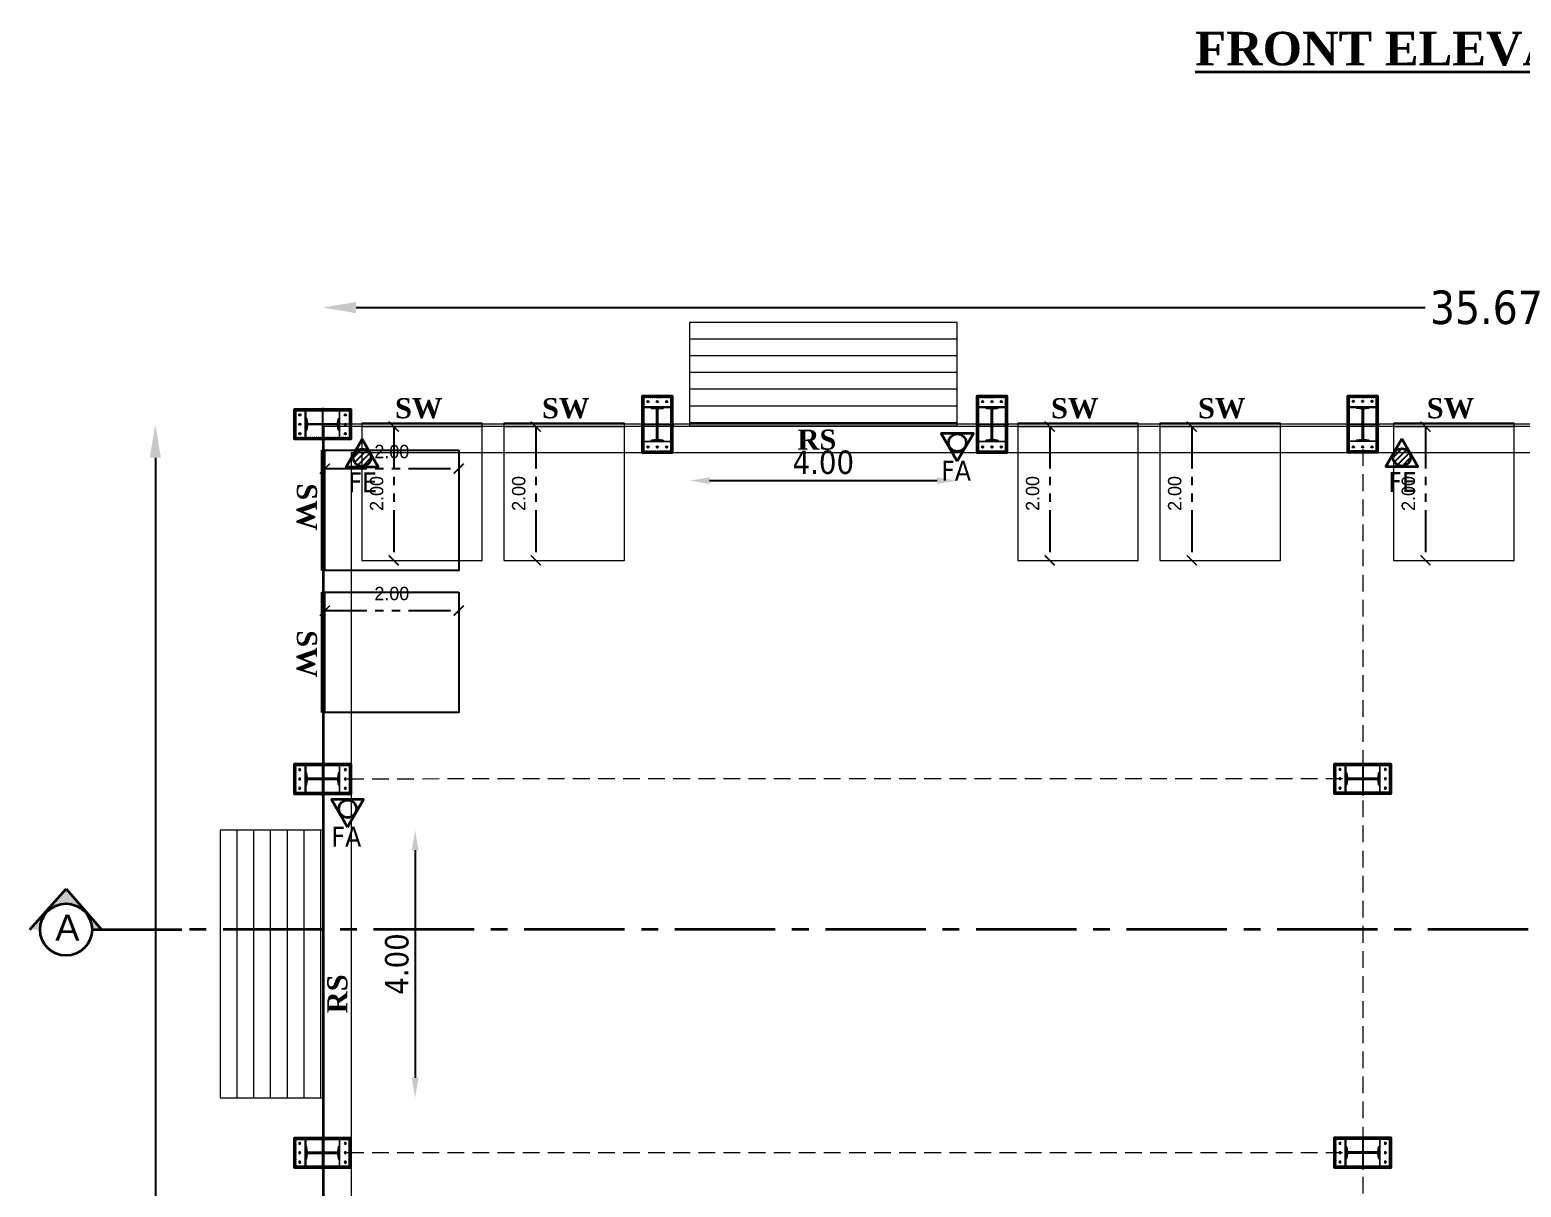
# Model space of a CAD drawing. Header units: metres. Extents: x -44 to 239, y -4 to 219.
# Drawn here: x 81.86 to 104.14, y 165.74 to 183.04 of the extents above; entities that cross this region are included whole.
import ezdxf

# ---------------------------------------------------------------- set-up
doc = ezdxf.new("R2010")
doc.units = ezdxf.units.M
doc.header["$MEASUREMENT"] = 0
for name, pattern in [('001- GROUND FLOOR PLAN$0$HIDDEN', [0.375, 0.25, -0.125]), ('CENTER', [2, 1.25, -0.25, 0.25, -0.25]), ('CENTER2', [1.125, 0.75, -0.125, 0.125, -0.125]), ('DASHDOT', [1, 0.5, -0.25, 0, -0.25]), ('PHANTOM2', [1.25, 0.625, -0.125, 0.125, -0.125, 0.125, -0.125])]:
    doc.linetypes.add(name, pattern=pattern)
for name, color, linetype in [('0 @ 1', 7, 'Continuous'), ('BLK_1_FLR_0_BLT_UP_AREA', 49, 'Continuous'), ('BLK_1_FLR_0_CARPET_AREA', 49, 'Continuous'), ('BLK_1_FLR_0_EXIT_WIDTH_DOOR', 232, 'Continuous'), ('BLK_1_FLR_0_EXIT_WIDTH_DOOR @ 1', 232, 'Continuous'), ('BLK_1_FLR_0_ROOM_1', 232, 'Continuous'), ('BLK_1_FLR_0_ROOM_1_LIGHT_VENTILATION_59', 232, 'Continuous'), ('BLK_1_FLR_0_ROOM_1_LIGHT_VENTILATION_60', 232, 'Continuous'), ('BOLT', 2, 'Continuous'), ('GRID', 8, 'DASHDOT'), ('S-_BEAM----_E-', 3, 'Continuous'), ('SLAB', 11, 'Continuous'), ('wall', 125, 'Continuous')]:
    doc.layers.add(name, color=color, linetype=linetype)
for name, color, linetype, lineweight in [('BLK_1_FLR_0_ROOM_1_LIGHT_VENTILATION_1', 232, 'Continuous', 0), ('BLK_1_FLR_0_ROOM_1_LIGHT_VENTILATION_2', 232, 'Continuous', 0), ('BLK_1_FLR_0_ROOM_1_LIGHT_VENTILATION_3', 232, 'Continuous', 0), ('BLK_1_FLR_0_ROOM_1_LIGHT_VENTILATION_4', 232, 'Continuous', 0), ('BLK_1_FLR_0_ROOM_1_LIGHT_VENTILATION_5', 232, 'Continuous', 0), ('HATCH', 2, 'Continuous', 5), ('Title Block BORDER 1', 1, 'Continuous', 20)]:
    doc.layers.add(name, color=color, linetype=linetype, lineweight=lineweight)
doc.styles.add('CODE', font='tahoma.ttf')
doc.styles.add('grk', font='romantic.ttf')
doc.styles.get("Standard").update_dxf_attribs({"font": 'arial.ttf'})
doc.styles.add('USA TEXT', font='GOTHIC.TTF')
doc.dimstyles.new('1-100-ED', dxfattribs={"dimtxt": 0.2, "dimasz": 0.15, "dimexe": 0.18, "dimexo": 0.0625, "dimgap": 0.15, "dimtad": 1, "dimzin": 0, "dimdsep": 46, "dimtxsty": 'USA TEXT', "dimblk": 'ARCHTICK', "dimcen": 0.1, "dimse1": 1, "dimse2": 1, "dimclrd": 256, "dimclrt": 256, "dimadec": 0, "dimazin": 0, "dimtfac": 1, "dimtofl": 0, "dimtmove": 0, "dimatfit": 3, "dimldrblk": 'ARCHTICK', "dimfxl": 0, "dimtolj": 1, "dimtzin": 0, "dimarcsym": 0})
doc.dimstyles.new('OUTER', dxfattribs={"dimscale": 0, "dimtxt": 0.35, "dimasz": 0.3, "dimexe": 0.18, "dimexo": 0.0625, "dimgap": 0.09, "dimtad": 1, "dimzin": 0, "dimdsep": 46, "dimtxsty": 'CODE', "dimcen": 0.09, "dimse1": 1, "dimse2": 1, "dimclrd": 256, "dimclrt": 1, "dimadec": 0, "dimazin": 0, "dimtfac": 1, "dimtofl": 0, "dimtmove": 2, "dimatfit": 3, "dimfxl": 0, "dimtolj": 1, "dimtzin": 0, "dimarcsym": 0})
pattern_1 = [(45, (-62.51654, 144.37139), (-0.044194174, 0.044194174), [])]
pattern_2 = [(45, (-46.98118, 144.37663), (-0.044194174, 0.044194174), [])]

# ---------------------------------------------------------------- blocks, each defined once
blk = doc.blocks.new('*D1122')
at = {"lineweight": -2, "ltscale": 2}
for p, q in [((86.731, 178.884), (102.703, 178.884)), ((121.401, 178.884), (104.535, 178.884))]:
    blk.add_line(p, q, dxfattribs=at)
at = {"ltscale": 2}
for points in [[(86.731, 178.968), (86.731, 178.801), (86.231, 178.884)], [(121.401, 178.968), (121.401, 178.801), (121.901, 178.884)]]:
    blk.add_solid(points, dxfattribs=at)
at = {"layer": 'Defpoints', "color": 0, "ltscale": 2}
for p in [(121.901, 178.884), (86.231, 177.14), (121.901, 177.14)]:
    blk.add_point(p, dxfattribs=at)
at = {"color": 1, "lineweight": 20, "ltscale": 2, "insert": (103.619, 178.884), "char_height": 0.5, "attachment_point": 5, "style": 'CODE'}
blk.add_mtext('\\A1;35.67', dxfattribs=at)
blk = doc.blocks.new('*D1123')
at = {"lineweight": -2, "ltscale": 2}
for p, q in [((83.732, 176.64), (83.732, 148.103)), ((83.732, 103.86), (83.732, 146.271))]:
    blk.add_line(p, q, dxfattribs=at)
at = {"ltscale": 2}
for points in [[(83.649, 176.64), (83.815, 176.64), (83.732, 177.14)], [(83.649, 103.86), (83.815, 103.86), (83.732, 103.36)]]:
    blk.add_solid(points, dxfattribs=at)
at = {"layer": 'Defpoints', "color": 0, "ltscale": 2}
for p in [(86.231, 177.14), (83.732, 103.36), (86.222, 103.36)]:
    blk.add_point(p, dxfattribs=at)
at = {"color": 1, "lineweight": 20, "ltscale": 2, "insert": (83.732, 147.187), "char_height": 0.5, "attachment_point": 5, "rotation": 90, "style": 'CODE'}
blk.add_mtext('\\A1;73.78', dxfattribs=at)
blk = doc.blocks.new('C22')
at = {"layer": 'HATCH'}
h = blk.add_hatch(dxfattribs=at)
h.set_pattern_fill('ANSI31', color=256, scale=0.05, angle=90, style=0)
h.set_pattern_definition([(135, (7543.3576457, -491.894777), (-0.004419417, -0.004419417), [])])
h.paths.add_polyline_path([(7543.849, -489.059), (7543.849, -489.459), (7543.859, -489.459), (7543.859, -489.059)])
h = blk.add_hatch(dxfattribs=at)
h.set_pattern_fill('ANSI31', color=256, scale=0.05, angle=90, style=0)
h.set_pattern_definition([(45, (7544.859917, -491.894777), (0.004419417, -0.004419417), [])])
h.paths.add_polyline_path([(7544.369, -489.059), (7544.369, -489.459), (7544.359, -489.459), (7544.359, -489.059)])
at = {"layer": 'wall'}
h = blk.add_hatch(dxfattribs=at)
h.set_pattern_fill('ANSI31', color=8, scale=0.001)
h.set_pattern_definition([(45, (7566.42643967, -541.30951344), (-8.838834765e-05, 8.838834765e-05), [])])
h.paths.add_polyline_path([(7544.109, -489.484), (7543.769, -489.484), (7543.769, -489.459), (7544.109, -489.459)])
h.paths.add_polyline_path([(7543.769, -489.484), (7543.684, -489.484), (7543.709, -489.459), (7543.769, -489.459)])
h.paths.add_polyline_path([(7544.449, -489.484), (7544.109, -489.484), (7544.109, -489.459), (7544.449, -489.459)])
h.paths.add_polyline_path([(7544.534, -489.484), (7544.449, -489.484), (7544.449, -489.459), (7544.509, -489.459)])
h.paths.add_polyline_path([(7544.534, -489.484), (7544.509, -489.459), (7544.509, -489.259), (7544.534, -489.259)])
h.paths.add_polyline_path([(7544.534, -489.259), (7544.509, -489.259), (7544.509, -489.059), (7544.534, -489.034)])
h.paths.add_polyline_path([(7544.509, -489.059), (7544.109, -489.059), (7544.109, -489.034), (7544.534, -489.034)])
h.paths.add_polyline_path([(7544.109, -489.059), (7543.709, -489.059), (7543.684, -489.034), (7544.109, -489.034)])
h.paths.add_polyline_path([(7543.709, -489.059), (7543.709, -489.134), (7543.684, -489.134), (7543.684, -489.034)])
h.paths.add_polyline_path([(7543.709, -489.259), (7543.684, -489.259), (7543.684, -489.134), (7543.709, -489.134)])
h.paths.add_polyline_path([(7543.709, -489.384), (7543.684, -489.384), (7543.684, -489.259), (7543.709, -489.259)])
h.paths.add_polyline_path([(7543.709, -489.459), (7543.684, -489.484), (7543.684, -489.384), (7543.709, -489.384)])
at = {"color": 4, "ltscale": 0.1}
blk.add_lwpolyline([(7543.684, -489.034), (7544.534, -489.034), (7544.534, -489.484), (7543.684, -489.484)], close=True, dxfattribs=at)
at = {"layer": 'BOLT'}
for centre in [(7543.769, -489.119), (7543.769, -489.259), (7544.449, -489.119), (7544.449, -489.259), (7543.769, -489.399), (7544.449, -489.399)]:
    blk.add_circle(centre, 0.011, dxfattribs=at)
at = {"layer": 'GRID', "linetype": 'CENTER', "ltscale": 10}
blk.add_line((7544.109, -489.502), (7544.109, -489.008), dxfattribs=at)
at = {"layer": 'HATCH'}
for p, q in [((7543.752, -489.119), (7543.785, -489.119)), ((7543.769, -489.102), (7543.769, -489.135)), ((7543.769, -489.242), (7543.769, -489.275)), ((7544.465, -489.119), (7544.432, -489.119)), ((7544.465, -489.259), (7544.432, -489.259)), ((7544.449, -489.102), (7544.449, -489.135)), ((7544.449, -489.242), (7544.449, -489.275)), ((7543.752, -489.399), (7543.785, -489.399)), ((7543.769, -489.415), (7543.769, -489.382)), ((7544.465, -489.399), (7544.432, -489.399)), ((7544.449, -489.415), (7544.449, -489.382))]:
    blk.add_line(p, q, dxfattribs=at)
at = {"layer": 'S-_BEAM----_E-'}
blk.add_lwpolyline([(7543.859, -489.349), (7543.859, -489.169), (7543.863, -489.169, -0.373885), (7543.871, -489.176), (7543.88, -489.239, 0.373885), (7543.897, -489.254), (7544.321, -489.254, 0.373885), (7544.338, -489.239), (7544.347, -489.176, -0.373885), (7544.355, -489.169), (7544.359, -489.169), (7544.359, -489.349), (7544.355, -489.349, -0.373885), (7544.347, -489.341), (7544.338, -489.278, 0.373885), (7544.321, -489.264), (7543.897, -489.264, 0.373885), (7543.88, -489.278), (7543.871, -489.341, -0.373885), (7543.863, -489.349)], format="xyb", close=True, dxfattribs=at)
at = {"layer": 'SLAB', "color": 8}
for p, q in [((7543.709, -489.059), (7543.684, -489.034)), ((7544.509, -489.059), (7544.534, -489.034)), ((7543.709, -489.459), (7543.684, -489.484)), ((7544.509, -489.459), (7544.534, -489.484))]:
    blk.add_line(p, q, dxfattribs=at)
blk.add_lwpolyline([(7544.534, -489.484), (7544.534, -489.034), (7543.684, -489.034), (7543.684, -489.484)], close=True, dxfattribs=at)
at = {"layer": 'Title Block BORDER 1'}
blk.add_lwpolyline([(7544.509, -489.459), (7544.509, -489.059), (7543.709, -489.059), (7543.709, -489.459)], close=True, dxfattribs=at)
for points in [[(7543.849, -489.059), (7543.849, -489.459)], [(7543.859, -489.459), (7543.859, -489.059)], [(7544.359, -489.459), (7544.359, -489.059)], [(7544.369, -489.059), (7544.369, -489.459)]]:
    blk.add_lwpolyline(points, dxfattribs=at)
blk = doc.blocks.new('*D1140')
at = {"layer": 'BLK_1_FLR_0_EXIT_WIDTH_DOOR', "lineweight": -2}
blk.add_line((87.614, 170.774), (87.614, 167.374), dxfattribs=at)
at = {"layer": 'BLK_1_FLR_0_EXIT_WIDTH_DOOR'}
for points in [[(87.564, 170.774), (87.664, 170.774), (87.614, 171.074)], [(87.564, 167.374), (87.664, 167.374), (87.614, 167.074)]]:
    blk.add_solid(points, dxfattribs=at)
at = {"layer": 'Defpoints', "color": 0}
for p in [(85.949, 171.074), (85.949, 167.074), (87.614, 167.074)]:
    blk.add_point(p, dxfattribs=at)
at = {"layer": 'BLK_1_FLR_0_EXIT_WIDTH_DOOR', "color": 1, "insert": (87.342, 169.074), "char_height": 0.35, "attachment_point": 5, "rotation": 90, "style": 'CODE'}
blk.add_mtext('\\A1;4.00', dxfattribs=at)
blk = doc.blocks.new('*D1141')
at = {"layer": 'BLK_1_FLR_0_EXIT_WIDTH_DOOR', "lineweight": -2}
blk.add_line((92.012, 176.298), (95.412, 176.298), dxfattribs=at)
at = {"layer": 'BLK_1_FLR_0_EXIT_WIDTH_DOOR'}
for points in [[(92.012, 176.348), (92.012, 176.248), (91.712, 176.298)], [(95.412, 176.348), (95.412, 176.248), (95.712, 176.298)]]:
    blk.add_solid(points, dxfattribs=at)
at = {"layer": 'Defpoints', "color": 0}
for p in [(91.712, 177.413), (95.712, 177.413), (95.712, 176.298)]:
    blk.add_point(p, dxfattribs=at)
at = {"layer": 'BLK_1_FLR_0_EXIT_WIDTH_DOOR', "color": 1, "insert": (93.712, 176.57), "char_height": 0.35, "attachment_point": 5, "style": 'CODE'}
blk.add_mtext('\\A1;4.00', dxfattribs=at)
blk = doc.blocks.new('_ArchTick')
at = {"color": 0, "linetype": 'ByBlock', "const_width": 0.15}
blk.add_lwpolyline([(-0.5, -0.5), (0.5, 0.5)], dxfattribs=at)
blk = doc.blocks.new('*D423')
at = {"layer": 'BLK_1_FLR_0_ROOM_1_LIGHT_VENTILATION_1', "linetype": 'PHANTOM2', "lineweight": -2}
blk.add_line((87.294, 177.106), (87.294, 175.106), dxfattribs=at)
at = {"layer": 'Defpoints', "color": 0}
for p in [(87.218, 177.106), (87.218, 175.106), (87.294, 175.106)]:
    blk.add_point(p, dxfattribs=at)
at = {"layer": 'BLK_1_FLR_0_ROOM_1_LIGHT_VENTILATION_1', "lineweight": -2, "xscale": 0.15, "yscale": 0.15, "zscale": 0.15}
for p, rotation in [((87.294, 177.106), 90), ((87.294, 175.106), 270)]:
    blk.add_blockref('_ArchTick', p, dxfattribs=dict(at, rotation=rotation))
at = {"layer": 'BLK_1_FLR_0_ROOM_1_LIGHT_VENTILATION_1', "insert": (87.039, 176.106), "char_height": 0.2, "attachment_point": 5, "rotation": 90, "style": 'USA TEXT'}
blk.add_mtext('\\A1;2.00', dxfattribs=at)
blk = doc.blocks.new('*D424')
at = {"layer": 'BLK_1_FLR_0_ROOM_1_LIGHT_VENTILATION_2', "linetype": 'PHANTOM2', "lineweight": -2}
blk.add_line((89.417, 177.106), (89.417, 175.106), dxfattribs=at)
at = {"layer": 'Defpoints', "color": 0}
for p in [(89.341, 177.106), (89.341, 175.106), (89.417, 175.106)]:
    blk.add_point(p, dxfattribs=at)
at = {"layer": 'BLK_1_FLR_0_ROOM_1_LIGHT_VENTILATION_2', "lineweight": -2, "xscale": 0.15, "yscale": 0.15, "zscale": 0.15}
for p, rotation in [((89.417, 177.106), 90), ((89.417, 175.106), 270)]:
    blk.add_blockref('_ArchTick', p, dxfattribs=dict(at, rotation=rotation))
at = {"layer": 'BLK_1_FLR_0_ROOM_1_LIGHT_VENTILATION_2', "insert": (89.162, 176.106), "char_height": 0.2, "attachment_point": 5, "rotation": 90, "style": 'USA TEXT'}
blk.add_mtext('\\A1;2.00', dxfattribs=at)
blk = doc.blocks.new('*D425')
at = {"layer": 'BLK_1_FLR_0_ROOM_1_LIGHT_VENTILATION_3', "linetype": 'PHANTOM2', "lineweight": -2}
blk.add_line((97.095, 177.106), (97.095, 175.106), dxfattribs=at)
at = {"layer": 'Defpoints', "color": 0}
for p in [(97.019, 177.106), (97.019, 175.106), (97.095, 175.106)]:
    blk.add_point(p, dxfattribs=at)
at = {"layer": 'BLK_1_FLR_0_ROOM_1_LIGHT_VENTILATION_3', "lineweight": -2, "xscale": 0.15, "yscale": 0.15, "zscale": 0.15}
for p, rotation in [((97.095, 177.106), 90), ((97.095, 175.106), 270)]:
    blk.add_blockref('_ArchTick', p, dxfattribs=dict(at, rotation=rotation))
at = {"layer": 'BLK_1_FLR_0_ROOM_1_LIGHT_VENTILATION_3', "insert": (96.84, 176.106), "char_height": 0.2, "attachment_point": 5, "rotation": 90, "style": 'USA TEXT'}
blk.add_mtext('\\A1;2.00', dxfattribs=at)
blk = doc.blocks.new('*D426')
at = {"layer": 'BLK_1_FLR_0_ROOM_1_LIGHT_VENTILATION_4', "linetype": 'PHANTOM2', "lineweight": -2}
blk.add_line((99.218, 177.106), (99.218, 175.106), dxfattribs=at)
at = {"layer": 'Defpoints', "color": 0}
for p in [(99.142, 177.106), (99.142, 175.106), (99.218, 175.106)]:
    blk.add_point(p, dxfattribs=at)
at = {"layer": 'BLK_1_FLR_0_ROOM_1_LIGHT_VENTILATION_4', "lineweight": -2, "xscale": 0.15, "yscale": 0.15, "zscale": 0.15}
for p, rotation in [((99.218, 177.106), 90), ((99.218, 175.106), 270)]:
    blk.add_blockref('_ArchTick', p, dxfattribs=dict(at, rotation=rotation))
at = {"layer": 'BLK_1_FLR_0_ROOM_1_LIGHT_VENTILATION_4', "insert": (98.963, 176.106), "char_height": 0.2, "attachment_point": 5, "rotation": 90, "style": 'USA TEXT'}
blk.add_mtext('\\A1;2.00', dxfattribs=at)
blk = doc.blocks.new('*D427')
at = {"layer": 'BLK_1_FLR_0_ROOM_1_LIGHT_VENTILATION_5', "linetype": 'PHANTOM2', "lineweight": -2}
blk.add_line((102.709, 177.106), (102.709, 175.106), dxfattribs=at)
at = {"layer": 'Defpoints', "color": 0}
for p in [(102.633, 177.106), (102.633, 175.106), (102.709, 175.106)]:
    blk.add_point(p, dxfattribs=at)
at = {"layer": 'BLK_1_FLR_0_ROOM_1_LIGHT_VENTILATION_5', "lineweight": -2, "xscale": 0.15, "yscale": 0.15, "zscale": 0.15}
for p, rotation in [((102.709, 177.106), 90), ((102.709, 175.106), 270)]:
    blk.add_blockref('_ArchTick', p, dxfattribs=dict(at, rotation=rotation))
at = {"layer": 'BLK_1_FLR_0_ROOM_1_LIGHT_VENTILATION_5', "insert": (102.454, 176.106), "char_height": 0.2, "attachment_point": 5, "rotation": 90, "style": 'USA TEXT'}
blk.add_mtext('\\A1;2.00', dxfattribs=at)
blk = doc.blocks.new('*D431')
at = {"layer": 'BLK_1_FLR_0_ROOM_1_LIGHT_VENTILATION_59', "linetype": 'PHANTOM2', "lineweight": -2}
blk.add_line((86.265, 174.355), (88.265, 174.355), dxfattribs=at)
at = {"layer": 'Defpoints', "color": 0}
for p in [(86.265, 174.431), (88.265, 174.431), (88.265, 174.355)]:
    blk.add_point(p, dxfattribs=at)
at = {"layer": 'BLK_1_FLR_0_ROOM_1_LIGHT_VENTILATION_59', "lineweight": -2, "xscale": 0.15, "yscale": 0.15, "zscale": 0.15, "rotation": 180}
blk.add_blockref('_ArchTick', (86.265, 174.355), dxfattribs=at)
at = {"layer": 'BLK_1_FLR_0_ROOM_1_LIGHT_VENTILATION_59', "lineweight": -2, "xscale": 0.15, "yscale": 0.15, "zscale": 0.15}
blk.add_blockref('_ArchTick', (88.265, 174.355), dxfattribs=at)
at = {"layer": 'BLK_1_FLR_0_ROOM_1_LIGHT_VENTILATION_59', "insert": (87.265, 174.61), "char_height": 0.2, "attachment_point": 5, "style": 'USA TEXT'}
blk.add_mtext('\\A1;2.00', dxfattribs=at)
blk = doc.blocks.new('*D432')
at = {"layer": 'BLK_1_FLR_0_ROOM_1_LIGHT_VENTILATION_60', "linetype": 'PHANTOM2', "lineweight": -2}
blk.add_line((86.265, 176.477), (88.265, 176.477), dxfattribs=at)
at = {"layer": 'Defpoints', "color": 0}
for p in [(86.265, 176.554), (88.265, 176.554), (88.265, 176.477)]:
    blk.add_point(p, dxfattribs=at)
at = {"layer": 'BLK_1_FLR_0_ROOM_1_LIGHT_VENTILATION_60', "lineweight": -2, "xscale": 0.15, "yscale": 0.15, "zscale": 0.15, "rotation": 180}
blk.add_blockref('_ArchTick', (86.265, 176.477), dxfattribs=at)
at = {"layer": 'BLK_1_FLR_0_ROOM_1_LIGHT_VENTILATION_60', "lineweight": -2, "xscale": 0.15, "yscale": 0.15, "zscale": 0.15}
blk.add_blockref('_ArchTick', (88.265, 176.477), dxfattribs=at)
at = {"layer": 'BLK_1_FLR_0_ROOM_1_LIGHT_VENTILATION_60', "insert": (87.265, 176.732), "char_height": 0.2, "attachment_point": 5, "style": 'USA TEXT'}
blk.add_mtext('\\A1;2.00', dxfattribs=at)

msp = doc.modelspace()

# ---------------------------------------------------------------- hatches: boundary and pattern name
at = {"lineweight": 25}
h = msp.add_hatch(dxfattribs=at)
h.set_pattern_fill('ANSI31', color=256, scale=0.5)
h.set_pattern_definition(pattern_1)
h.paths.add_polyline_path([(86.69009, 176.6419, 1), (86.95237, 176.6419, 1)])
h = msp.add_hatch(dxfattribs=at)
h.set_pattern_fill('ANSI31', color=256, scale=0.5)
h.set_pattern_definition(pattern_1)
h.paths.add_polyline_path([(86.69009, 176.6419, 1), (86.95237, 176.6419, 1)])
h = msp.add_hatch(dxfattribs=at)
h.set_pattern_fill('ANSI31', color=256, scale=0.5)
h.set_pattern_definition(pattern_2)
h.paths.add_polyline_path([(102.22546, 176.64715, 1), (102.48774, 176.64715, 1)])
h = msp.add_hatch(dxfattribs=at)
h.set_pattern_fill('ANSI31', color=256, scale=0.5)
h.set_pattern_definition(pattern_2)
h.paths.add_polyline_path([(102.22546, 176.64715, 1), (102.48774, 176.64715, 1)])
h = msp.add_hatch(color=256, dxfattribs=at)
h.dxf.hatch_style = 1
h.paths.add_polyline_path([(82.3978, 170.19531), (81.85671, 169.58786), (82.00946, 169.58786, -1), (82.78614, 169.58786), (82.92963, 169.58786)])

# ---------------------------------------------------------------- linework, layer by layer
at = {"lineweight": 20}
for p, q in [((95.71155, 178.41288), (91.71155, 178.41288)), ((95.71155, 178.16288), (91.71155, 178.16288)), ((95.71155, 177.91288), (91.71155, 177.91288)), ((95.71155, 177.66288), (91.71155, 177.66288)), ((95.71155, 177.41288), (91.71155, 177.41288)), ((84.94918, 171.07385), (84.94918, 167.07385)), ((85.19918, 171.07385), (85.19918, 167.07385)), ((85.44918, 171.07385), (85.44918, 167.07385)), ((85.69918, 171.07385), (85.69918, 167.07385)), ((85.94918, 171.07385), (85.94918, 167.07385))]:
    msp.add_line(p, q, dxfattribs=at)
at = {"color": 1, "linetype": '001- GROUND FLOOR PLAN$0$HIDDEN', "lineweight": 20}
for p, q in [((101.77102, 177.14266), (101.77102, 160.67422)), ((101.84626, 171.83906), (86.2303, 171.83891)), ((101.84626, 166.25222), (86.2303, 166.25207))]:
    msp.add_line(p, q, dxfattribs=at)
at = {"lineweight": 35}
for p, q in [((81.85671, 169.58786), (82.3978, 170.19531)), ((82.3978, 170.19531), (82.92963, 169.58786)), ((82.78614, 169.58786), (84.12961, 169.58786))]:
    msp.add_line(p, q, dxfattribs=at)
at = {"linetype": 'CENTER2', "lineweight": 35, "ltscale": 2}
msp.add_line((124.49344, 169.58786), (84.12961, 169.58786), dxfattribs=at)
at = {"lineweight": 20}
for points in [[(95.71155, 177.16288), (95.71155, 178.66288), (91.71155, 178.66288), (91.71155, 177.14841)], [(86.19918, 171.07385), (84.69918, 171.07385), (84.69918, 167.07385), (86.21365, 167.07385)]]:
    msp.add_lwpolyline(points, dxfattribs=at)
at = {"lineweight": 20, "ltscale": 2}
for points in [[(86.81651, 177.10632), (88.61651, 177.10632), (88.61651, 177.15632), (86.81651, 177.15632)], [(88.93932, 177.10632), (90.73932, 177.10632), (90.73932, 177.15632), (88.93932, 177.15632)], [(95.71155, 177.11773), (95.71155, 177.16288), (91.71155, 177.16288), (91.71155, 177.11773)], [(96.61769, 177.10632), (98.41769, 177.10632), (98.41769, 177.15632), (96.61769, 177.15632)], [(98.74051, 177.10632), (100.54051, 177.10632), (100.54051, 177.15632), (98.74051, 177.15632)], [(102.2318, 177.10632), (104.0318, 177.10632), (104.0318, 177.15632), (102.2318, 177.15632)], [(86.26488, 176.7547), (86.26488, 174.9547), (86.21488, 174.9547), (86.21488, 176.7547)], [(86.26488, 174.63188), (86.26488, 172.83188), (86.21488, 172.83188), (86.21488, 174.63188)], [(86.24432, 171.07385), (86.19918, 171.07385), (86.19918, 167.07385), (86.24432, 167.07385)]]:
    msp.add_lwpolyline(points, close=True, dxfattribs=at)
at = {"lineweight": 35}
for points in [[(95.7144, 176.58778), (95.95414, 177.00303), (95.47465, 177.00303)], [(95.7144, 176.58778), (95.95414, 177.00303), (95.47465, 177.00303)], [(102.3566, 176.92398), (102.11685, 176.50873), (102.59634, 176.50873)], [(102.3566, 176.92398), (102.11685, 176.50873), (102.59634, 176.50873)], [(86.82123, 176.91874), (86.58149, 176.50348), (87.06098, 176.50348)], [(86.82123, 176.91874), (86.58149, 176.50348), (87.06098, 176.50348)], [(86.60454, 171.11684), (86.84429, 171.53209), (86.3648, 171.53209)], [(86.60454, 171.11684), (86.84429, 171.53209), (86.3648, 171.53209)]]:
    msp.add_lwpolyline(points, close=True, dxfattribs=at)
for centre, radius in [((95.7144, 176.86461), 0.13114), ((95.7144, 176.86461), 0.13114), ((86.82123, 176.6419), 0.13114), ((86.82123, 176.6419), 0.13114), ((102.3566, 176.64715), 0.13114), ((102.3566, 176.64715), 0.13114), ((86.60454, 171.39367), 0.13114), ((86.60454, 171.39367), 0.13114), ((82.3978, 169.58786), 0.38834)]:
    msp.add_circle(centre, radius, dxfattribs=at)
at = {"layer": 'BLK_1_FLR_0_BLT_UP_AREA', "color": 49, "lineweight": 20}
msp.add_lwpolyline([(121.90096, 160.67422), (121.90096, 177.14034), (86.23096, 177.14025), (86.22179, 103.36025), (101.77096, 103.35854), (101.77102, 160.67422)], close=True, dxfattribs=at)
at = {"layer": 'BLK_1_FLR_0_CARPET_AREA', "color": 49, "lineweight": 20}
msp.add_lwpolyline([(121.47557, 161.09863), (121.47557, 176.71397), (86.6563, 176.71388), (86.64724, 103.78461), (101.34557, 103.783), (101.34563, 161.09863)], close=True, dxfattribs=at)
at = {"layer": 'BLK_1_FLR_0_ROOM_1', "lineweight": 20}
msp.add_lwpolyline([(121.87837, 160.69416), (121.8784, 177.10634), (86.24887, 177.10631), (86.23978, 103.38359), (101.74399, 103.38192), (101.74405, 160.69416)], close=True, dxfattribs=at)
at = {"layer": 'BLK_1_FLR_0_ROOM_1_LIGHT_VENTILATION_1', "color": 2}
msp.add_lwpolyline([(86.81651, 175.10632), (88.61651, 175.10632), (88.61651, 177.10632), (86.81651, 177.10632)], close=True, dxfattribs=at)
at = {"layer": 'BLK_1_FLR_0_ROOM_1_LIGHT_VENTILATION_2', "color": 2}
msp.add_lwpolyline([(88.93932, 175.10632), (90.73932, 175.10632), (90.73932, 177.10632), (88.93932, 177.10632)], close=True, dxfattribs=at)
at = {"layer": 'BLK_1_FLR_0_ROOM_1_LIGHT_VENTILATION_3', "color": 2}
msp.add_lwpolyline([(96.61769, 175.10632), (98.41769, 175.10632), (98.41769, 177.10632), (96.61769, 177.10632)], close=True, dxfattribs=at)
at = {"layer": 'BLK_1_FLR_0_ROOM_1_LIGHT_VENTILATION_4', "color": 2}
msp.add_lwpolyline([(98.74051, 175.10632), (100.54051, 175.10632), (100.54051, 177.10632), (98.74051, 177.10632)], close=True, dxfattribs=at)
at = {"layer": 'BLK_1_FLR_0_ROOM_1_LIGHT_VENTILATION_5', "color": 2}
msp.add_lwpolyline([(102.2318, 175.10632), (104.0318, 175.10632), (104.0318, 177.10632), (102.2318, 177.10632)], close=True, dxfattribs=at)
at = {"layer": 'BLK_1_FLR_0_ROOM_1_LIGHT_VENTILATION_59', "color": 2}
msp.add_lwpolyline([(88.26488, 174.63188), (88.26488, 172.83188), (86.26488, 172.83188), (86.26488, 174.63188)], close=True, dxfattribs=at)
at = {"layer": 'BLK_1_FLR_0_ROOM_1_LIGHT_VENTILATION_60', "color": 2}
msp.add_lwpolyline([(88.26488, 176.7547), (88.26488, 174.9547), (86.26488, 174.9547), (86.26488, 176.7547)], close=True, dxfattribs=at)

# ---------------------------------------------------------------- block references
at = {"lineweight": 20}
for p, rotation in [((7630.33974, -312.1184), 179.9999999999694), ((580.49079, 7721.24909), 270), ((585.49079, 7721.24909), 270), ((591.02966, 7721.25144), 270)]:
    msp.add_blockref('C22', p, dxfattribs=dict(at, rotation=rotation))
at = {"lineweight": 20, "xscale": -1, "rotation": 180}
for p in [(-7457.87848, -317.41958), (-7442.33777, -317.41723), (-7457.87917, -323.00643), (-7442.33846, -323.00407)]:
    msp.add_blockref('C22', p, dxfattribs=at)

# ---------------------------------------------------------------- texts
at = {"lineweight": 35, "style": 'CODE'}
for s, p in [('FA', (95.47353, 176.29819)), ('FE', (86.61693, 176.12269)), ('FE', (86.61693, 176.12269)), ('FE', (102.15229, 176.12793)), ('FE', (102.15229, 176.12793)), ('FA', (86.36368, 170.82725))]:
    msp.add_text(s, height=0.3, dxfattribs=at).set_placement(p)
at = {"lineweight": 35}
for s, insert, char_height, attachment_point in [('\\A1;{\\fTimes New Roman Baltic|b1|i0|c0|p18;\\LFRONT ELEVATION (BLOCK-1)}', (104.97643, 182.67446), 0.5, 5), ('A', (82.23715, 169.42285), 0.38834, 7)]:
    msp.add_mtext(s, dxfattribs=dict(at, insert=insert, char_height=char_height, attachment_point=attachment_point))
at = {"lineweight": 20, "char_height": 0.3014505, "attachment_point": 5, "style": 'grk'}
for s, insert in [('\\A1;{\\fTimes New Roman|b1|i0|c0|p18;SW}', (87.66654, 177.37723)), ('\\A1;{\\fTimes New Roman|b1|i0|c0|p18;SW}', (89.86304, 177.37723)), ('\\A1;{\\fTimes New Roman|b1|i0|c0|p18;SW}', (97.46772, 177.37723)), ('\\A1;{\\fTimes New Roman|b1|i0|c0|p18;SW}', (99.66422, 177.37723)), ('\\A1;{\\fTimes New Roman|b1|i0|c0|p18;SW}', (103.08183, 177.37723)), ('\\A1;{\\fTimes New Roman|b1|i0|c0|p18;RS}', (93.61606, 176.90878))]:
    msp.add_mtext(s, dxfattribs=dict(at, insert=insert))
for s, insert, rotation in [('\\A1;{\\fTimes New Roman|b1|i0|c0|p18;SW}', (85.99397, 175.90467), 270), ('\\A1;{\\fTimes New Roman|b1|i0|c0|p18;SW}', (85.99397, 173.70817), 270), ('\\A1;{\\fTimes New Roman|b1|i0|c0|p18;RS}', (86.45328, 168.62836), 90)]:
    msp.add_mtext(s, dxfattribs=dict(at, insert=insert, rotation=rotation))

# ---------------------------------------------------------------- dimensions: what is measured, and where the dimension line sits
at = {"layer": '0 @ 1', "color": 7, "lineweight": 20, "ltscale": 2}
dim = msp.add_linear_dim(base=(121.90096, 178.88444), p1=(86.23096, 177.14025), p2=(121.90096, 177.14034), dimstyle='OUTER', override={"dimscale": 1, "dimtxt": 0.5, "dimasz": 0.5, "dimtad": 3, "dimtix": 0, "dimtofl": 0, "dimtmove": 2, "dimatfit": 3}, dxfattribs=at)
dim.commit()
dim.dimension.update_dxf_attribs({"geometry": '*D1122', "text_midpoint": (103.61889, 178.88444), "dimtype": 128})
dim = msp.add_linear_dim(base=(83.73186, 103.36025), p1=(86.23096, 177.14025), p2=(86.22179, 103.36025), angle=90, dimstyle='OUTER', override={"dimscale": 1, "dimtxt": 0.5, "dimasz": 0.5, "dimtad": 3, "dimtix": 0, "dimtofl": 0, "dimtmove": 2, "dimatfit": 3}, dxfattribs=at)
dim.commit()
dim.dimension.update_dxf_attribs({"geometry": '*D1123', "text_midpoint": (83.73186, 147.18725), "dimtype": 128})
at = {"layer": 'BLK_1_FLR_0_EXIT_WIDTH_DOOR @ 1'}
dim = msp.add_linear_dim(base=(95.71155, 176.29819), p1=(91.71155, 177.41288), p2=(95.71155, 177.41288), dimstyle='OUTER', override={"dimscale": 1, "dimtix": 0, "dimtofl": 0, "dimtmove": 2, "dimatfit": 3}, dxfattribs=at)
dim.commit()
dim.dimension.update_dxf_attribs({"geometry": '*D1141', "text_midpoint": (93.71155, 176.57036)})
dim = msp.add_linear_dim(base=(87.6142, 167.07385), p1=(85.94918, 171.07385), p2=(85.94918, 167.07385), angle=90, dimstyle='OUTER', override={"dimscale": 1, "dimtix": 0, "dimtofl": 0, "dimtmove": 2, "dimatfit": 3}, dxfattribs=at)
dim.commit()
dim.dimension.update_dxf_attribs({"geometry": '*D1140', "text_midpoint": (87.34203, 169.07385)})
at = {"layer": 'BLK_1_FLR_0_ROOM_1_LIGHT_VENTILATION_1', "color": 232}
dim = msp.add_linear_dim(base=(87.29388, 175.10632), p1=(87.2177, 177.10632), p2=(87.2177, 175.10632), angle=90, dimstyle='1-100-ED', override={"dimfxl": 75, "dimarcsym": 2}, dxfattribs=at)
dim.commit()
dim.dimension.update_dxf_attribs({"geometry": '*D423', "text_midpoint": (87.03885, 176.10632)})
at = {"layer": 'BLK_1_FLR_0_ROOM_1_LIGHT_VENTILATION_2', "color": 232}
dim = msp.add_linear_dim(base=(89.4167, 175.10632), p1=(89.34052, 177.10632), p2=(89.34052, 175.10632), angle=90, dimstyle='1-100-ED', override={"dimfxl": 75, "dimarcsym": 2}, dxfattribs=at)
dim.commit()
dim.dimension.update_dxf_attribs({"geometry": '*D424', "text_midpoint": (89.16167, 176.10632)})
at = {"layer": 'BLK_1_FLR_0_ROOM_1_LIGHT_VENTILATION_3', "color": 232}
dim = msp.add_linear_dim(base=(97.09507, 175.10632), p1=(97.01888, 177.10632), p2=(97.01888, 175.10632), angle=90, dimstyle='1-100-ED', override={"dimfxl": 75, "dimarcsym": 2}, dxfattribs=at)
dim.commit()
dim.dimension.update_dxf_attribs({"geometry": '*D425', "text_midpoint": (96.84004, 176.10632)})
at = {"layer": 'BLK_1_FLR_0_ROOM_1_LIGHT_VENTILATION_4', "color": 232}
dim = msp.add_linear_dim(base=(99.21789, 175.10632), p1=(99.1417, 177.10632), p2=(99.1417, 175.10632), angle=90, dimstyle='1-100-ED', override={"dimfxl": 75, "dimarcsym": 2}, dxfattribs=at)
dim.commit()
dim.dimension.update_dxf_attribs({"geometry": '*D426', "text_midpoint": (98.96286, 176.10632)})
at = {"layer": 'BLK_1_FLR_0_ROOM_1_LIGHT_VENTILATION_5', "color": 232}
dim = msp.add_linear_dim(base=(102.70918, 175.10632), p1=(102.63299, 177.10632), p2=(102.63299, 175.10632), angle=90, dimstyle='1-100-ED', override={"dimfxl": 75, "dimarcsym": 2}, dxfattribs=at)
dim.commit()
dim.dimension.update_dxf_attribs({"geometry": '*D427', "text_midpoint": (102.45415, 176.10632)})
at = {"layer": 'BLK_1_FLR_0_ROOM_1_LIGHT_VENTILATION_59', "color": 232}
dim = msp.add_linear_dim(base=(88.26488, 174.35451), p1=(86.26488, 174.43069), p2=(88.26488, 174.43069), angle=180, dimstyle='1-100-ED', override={"dimfxl": 75, "dimarcsym": 2}, dxfattribs=at)
dim.commit()
dim.dimension.update_dxf_attribs({"geometry": '*D431', "text_midpoint": (87.26488, 174.60954)})
at = {"layer": 'BLK_1_FLR_0_ROOM_1_LIGHT_VENTILATION_60', "color": 232}
dim = msp.add_linear_dim(base=(88.26488, 176.47732), p1=(86.26488, 176.55351), p2=(88.26488, 176.55351), angle=180, dimstyle='1-100-ED', override={"dimfxl": 75, "dimarcsym": 2}, dxfattribs=at)
dim.commit()
dim.dimension.update_dxf_attribs({"geometry": '*D432', "text_midpoint": (87.26488, 176.73235)})

doc.saveas('drawing.dxf')
